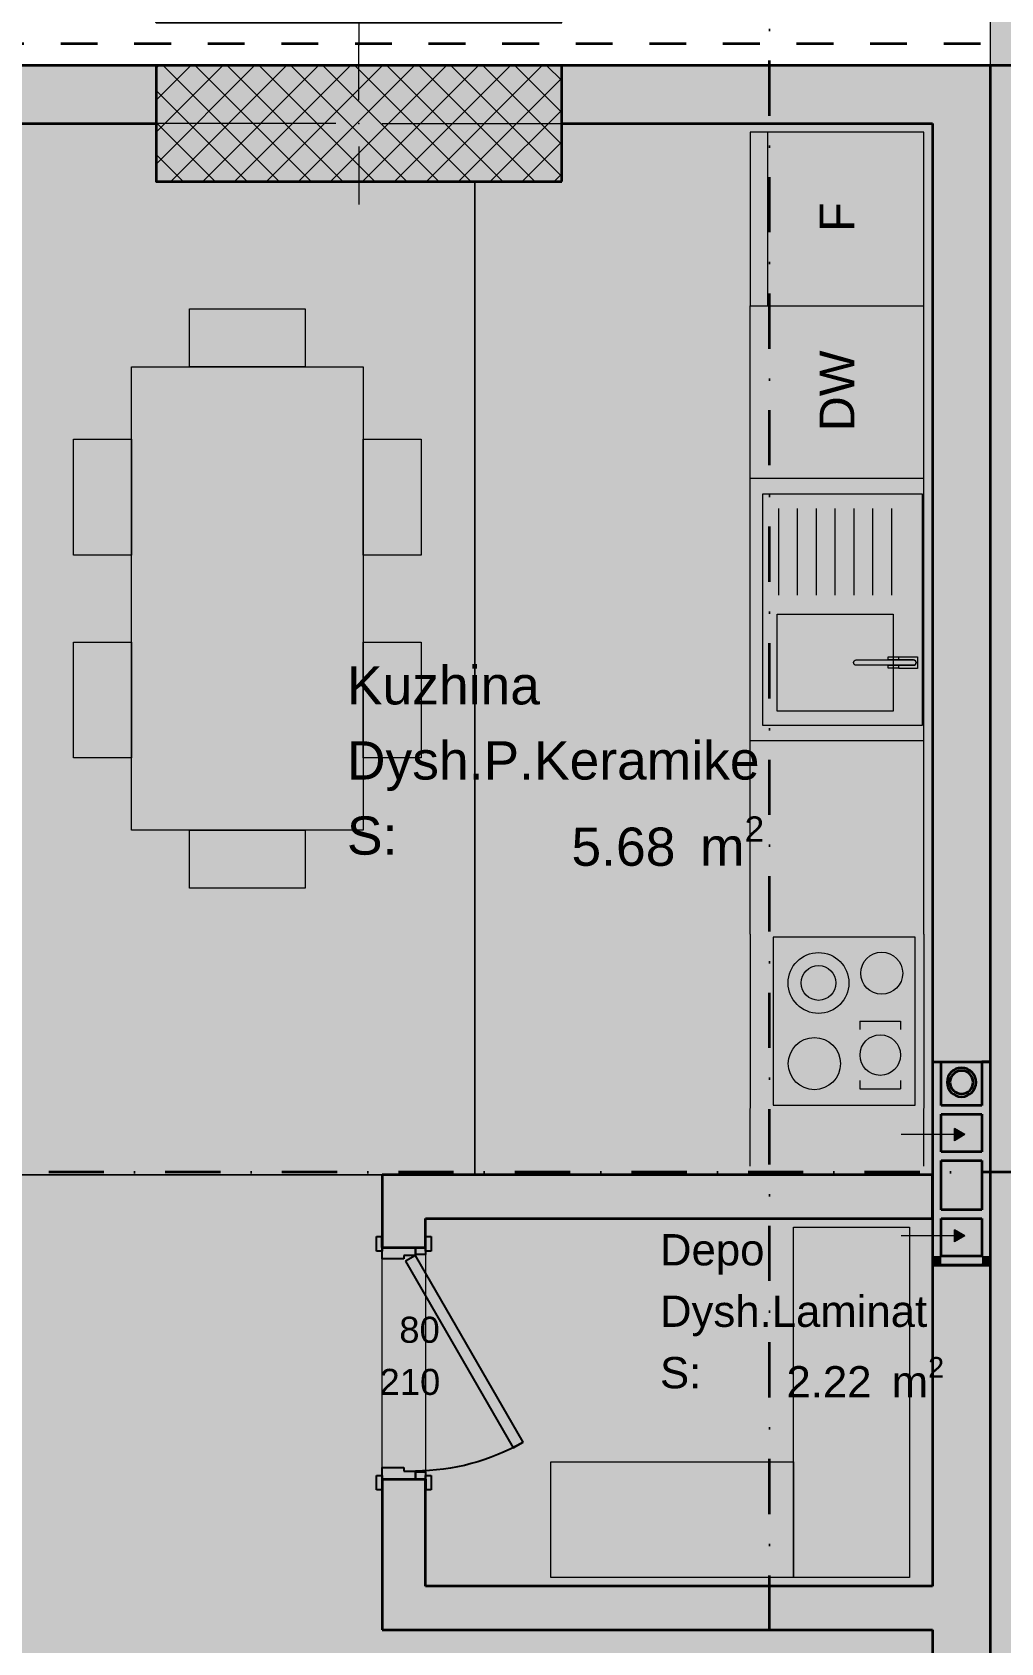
# Model space of a CAD drawing. Header units: millimetres. Extents: x 172821 to 253959, y -36092 to 17885.
# Drawn here: x 206053 to 209396, y -15711 to -10151 of the extents above; entities that cross this region are included whole.
import ezdxf
from ezdxf.enums import TextEntityAlignment as Align

# ---------------------------------------------------------------- set-up
doc = ezdxf.new("R2010")
doc.units = ezdxf.units.MM
doc.header["$MEASUREMENT"] = 0
for name, pattern in [('Dashed', [254, 127, -127]), ('Dot & Dashed', [402.166657, 190.5, -105.833333, 0, -105.833324]), ('Long Dashed', [2700, 1500, -1200])]:
    doc.linetypes.add(name, pattern=pattern)
for name, color, linetype, lineweight in [('2D Drafting - General_Pen_No__6', 5, 'Continuous', 35), ('A - Fill zone_Pen_No__19', 255, 'Continuous', 0), ('A - Fill zone_Pen_No__2', 8, 'Continuous', 15), ('A - Fill zone_Pen_No__22', 8, 'Continuous', 35), ('A - kanalet e ventilimit_Pen_No__22', 8, 'Continuous', 35), ('A - Mobilimi_Pen_No__121', 255, 'Continuous', 0), ('A - Mobilimi_Pen_No__18', 9, 'Continuous', 15), ('A - Muret_Pen_No__22', 8, 'Continuous', 35), ('A - Pllaka meskatit_Pen_No__121', 255, 'Continuous', 0), ('A - Pllaka meskatit_Pen_No__22', 8, 'Continuous', 35), ('A - Sanitaria_Pen_No__18', 9, 'Continuous', 15), ('A - Shtyllat_Pen_No__101', 252, 'Continuous', 13), ('A - Shtyllat_Pen_No__22', 8, 'Continuous', 35), ('ARCHICAD Doors_Pen_No__42', 8, 'Continuous', 25), ('ARCHICAD Zone Stamps_Pen_No__101', 252, 'Continuous', 13)]:
    doc.layers.add(name, color=color, linetype=linetype, lineweight=lineweight)
for name, color, linetype, lineweight, true_color in [('2D Drafting - General_Pen_No__61', 7, 'Continuous', 20, 0x6a6a6a), ('A - Fill zone_Pen_No__255', 7, 'Continuous', 13, 0xe8e8e8), ('A - kanalet e ventilimit_Pen_No__176', 7, 'Continuous', 15, 0x93a0c6), ('A - kanalet e ventilimit_Pen_No__82', 7, 'Continuous', 20, 0xaaaaaa), ('A - Mobilimi_Pen_No__102', 7, 'Continuous', 13, 0xcccccc), ('A - Muret_Pen_No__82', 7, 'Continuous', 20, 0xaaaaaa), ('ARCHICAD Door Markers_Pen_No__112', 7, 'Continuous', 13, 0xd5aaaa), ('Marker - Section_Pen_No__8', 7, 'Continuous', 35, 0xa80f02), ('Model Unit - Zone_Pen_No__102', 7, 'Continuous', 13, 0xcccccc)]:
    doc.layers.add(name, color=color, linetype=linetype, lineweight=lineweight, true_color=true_color)
for name, color, linetype in [('A - kanalet e ventilimit', 7, 'Continuous'), ('A - Muret', 7, 'Continuous'), ('A - Pllaka meskatit', 7, 'Continuous'), ('A - Shtyllat', 7, 'Continuous'), ('Marker - Section', 7, 'Continuous'), ('Model Unit - Zone', 7, 'Continuous')]:
    doc.layers.add(name, color=color, linetype=linetype)
doc.styles.add('GENERATED_STYLE_2', font='arial.ttf')
pattern_1 = [(45, (0, 0), (-55.154327, 55.154327), []), (135, (0, 0), (55.154327, 55.154327), [])]

# ---------------------------------------------------------------- blocks, each defined once
blk = doc.blocks.new('Slab_2', base_point=(200111.1, -17336.2))
at = {"layer": 'A - Pllaka meskatit_Pen_No__121', "color": 255, "linetype": 'Continuous', "lineweight": 0, "flags": 128}
blk.add_lwpolyline([(200111.1, -17336.2), (201811.1, -17336.2), (201811.1, -27491.2), (208931.1, -27491.2), (208931.1, -25184.9), (213281.1, -25184.9), (213281.1, -24347.5), (216161.1, -24347.5), (219611.1, -24347.5), (219611.1, -19536.2), (219611.1, -17236.2), (219611.1, -15266.2), (220011.1, -15266.2), (220011.1, -11608.9), (218411.1, -11608.9), (218411.1, -10266.2), (200461.1, -10266.2), (200461.1, -14466.2), (200111.1, -14466.2)], close=True, dxfattribs=at)
blk = doc.blocks.new('Kuzhina_Dysh.P.Keramike_15', base_point=(207836.6, -12672.7))
at = {"layer": 'ARCHICAD Zone Stamps_Pen_No__101', "color": 252, "lineweight": 13, "insert": (207914.7, -12858.4), "char_height": 132, "attachment_point": 1, "style": 'GENERATED_STYLE_2'}
blk.add_mtext('\\A1;{\\pql;\\pt0,6060;\\fArial|b0|i0|c0|p34;5.68\\fArial|b0|i0|c0|p34;\\A1{\\H.66x;\\S^  ;}\\fArial|b0|i0|c0|p34; m\\fArial|b0|i0|c0|p34;\\A1{\\H.66x;\\S2^  ;}}', dxfattribs=at)
at = {"layer": 'ARCHICAD Zone Stamps_Pen_No__101', "color": 252, "lineweight": 13, "style": 'GENERATED_STYLE_2'}
for tag, p in [('ROOM_NAME', (207139.7, -12339.8)), ('DUMMY_849', (208533.6, -12309.7)), ('ROOM_NUMBER', (207139.7, -12599.1)), ('DUMMY_850', (208533.6, -12569)), ('measuredAreaCode', (207139.7, -12858.4))]:
    blk.add_attdef(tag, text='', height=132, dxfattribs=at).set_placement(p, align=Align.TOP_LEFT)
blk = doc.blocks.new('Depo_Dysh.Laminat _16', base_point=(208164.3, -14572.7))
at = {"layer": 'ARCHICAD Zone Stamps_Pen_No__101', "color": 252, "lineweight": 13, "insert": (208656.8, -14724.7), "char_height": 108, "attachment_point": 1, "style": 'GENERATED_STYLE_2'}
blk.add_mtext('\\A1;{\\pql;\\pt0,6060;\\fArial|b0|i0|c0|p34;2.22\\fArial|b0|i0|c0|p34;\\A1{\\H.66x;\\S^  ;}\\fArial|b0|i0|c0|p34; m\\fArial|b0|i0|c0|p34;\\A1{\\H.66x;\\S2^  ;}}', dxfattribs=at)
at = {"layer": 'ARCHICAD Zone Stamps_Pen_No__101', "color": 252, "lineweight": 13, "style": 'GENERATED_STYLE_2'}
for tag, p in [('DUMMY_849', (209163.1, -14275.7)), ('ROOM_NAME', (208220.2, -14300.4)), ('ROOM_NUMBER', (208220.2, -14512.6)), ('DUMMY_850', (209163.1, -14487.9)), ('measuredAreaCode', (208220.2, -14724.7))]:
    blk.add_attdef(tag, text='', height=108, dxfattribs=at).set_placement(p, align=Align.TOP_LEFT)
blk = doc.blocks.new('Slab_6', base_point=(200111.1, -17336.2))
at = {"layer": 'A - Pllaka meskatit_Pen_No__22', "color": 8, "linetype": 'Continuous', "lineweight": 35, "flags": 128}
blk.add_lwpolyline([(200111.1, -17336.2), (201811.1, -17336.2), (201811.1, -27491.2), (208931.1, -27491.2), (208931.1, -25184.9), (213281.1, -25184.9), (213281.1, -24347.5), (216161.1, -24347.5), (219611.1, -24347.5), (219611.1, -19536.2), (219611.1, -17236.2), (219611.1, -15266.2), (220011.1, -15266.2), (220011.1, -11608.9), (218411.1, -11608.9), (218411.1, -10266.2), (200461.1, -10266.2), (200461.1, -14466.2), (200111.1, -14466.2)], close=True, dxfattribs=at)
blk = doc.blocks.new('Wall_116', base_point=(209361.1, -10266.2))
at = {"layer": 'A - Muret_Pen_No__82', "linetype": 'Continuous', "lineweight": 0, "true_color": 0xd4d4d4}
for points in [[(209161.1, -10266.2), (209161.1, -10466.2), (209361.1, -10266.2)], [(209161.1, -10466.2), (209361.1, -10466.2), (209361.1, -10266.2)], [(209161.1, -10466.2), (209161.1, -13705.2), (209361.1, -13705.2), (209361.1, -10466.2)]]:
    blk.add_hatch(color=254, dxfattribs=at).paths.add_polyline_path(points)
at = {"layer": 'A - Muret_Pen_No__22', "color": 8, "linetype": 'Continuous', "lineweight": 35, "flags": 128}
for points in [[(209361.1, -10266.2), (209161.1, -10266.2)], [(209361.1, -13705.2), (209361.1, -10266.2)], [(209161.1, -10466.2), (209161.1, -13705.2)], [(209161.1, -13705.2), (209361.1, -13705.2)]]:
    blk.add_lwpolyline(points, dxfattribs=at)
blk = doc.blocks.new('Wall_123', base_point=(200961.1, -10266.2))
at = {"layer": 'A - Muret_Pen_No__82', "linetype": 'Continuous', "lineweight": 0, "true_color": 0xd4d4d4}
for points in [[(206481.1, -10266.2), (203461.1, -10266.2), (203461.1, -10466.2), (206481.1, -10466.2)], [(207881.1, -10266.2), (207881.1, -10466.2), (209161.1, -10466.2), (209161.1, -10266.2)]]:
    blk.add_hatch(color=254, dxfattribs=at).paths.add_polyline_path(points)
at = {"layer": 'A - Muret_Pen_No__22', "color": 8, "linetype": 'Continuous', "lineweight": 35, "flags": 128}
for points in [[(206481.1, -10266.2), (203461.1, -10266.2)], [(209161.1, -10266.2), (207881.1, -10266.2)], [(203461.1, -10466.2), (206481.1, -10466.2)], [(207881.1, -10466.2), (209161.1, -10466.2)]]:
    blk.add_lwpolyline(points, dxfattribs=at)
blk = doc.blocks.new('Wall_139', base_point=(209160.1, -14096.2))
at = {"layer": 'A - Muret_Pen_No__82', "linetype": 'Continuous', "lineweight": 0, "true_color": 0xd4d4d4}
for points in [[(207261.1, -14246.2), (207411.1, -14246.2), (207261.1, -14096.2)], [(207411.1, -14096.2), (207261.1, -14096.2), (207411.1, -14246.2)], [(207411.1, -14246.2), (209160.1, -14246.2), (209160.1, -14096.2), (207411.1, -14096.2)]]:
    blk.add_hatch(color=254, dxfattribs=at).paths.add_polyline_path(points)
at = {"layer": 'A - Muret_Pen_No__22', "color": 8, "linetype": 'Continuous', "lineweight": 35, "flags": 128}
for points in [[(207261.1, -14096.2), (207261.1, -14246.2)], [(209160.1, -14096.2), (207261.1, -14096.2)], [(209160.1, -14096.2), (209160.1, -14246.2)], [(207411.1, -14246.2), (209160.1, -14246.2)]]:
    blk.add_lwpolyline(points, dxfattribs=at)
blk = doc.blocks.new('Door 25_2')
at = {"layer": 'ARCHICAD Doors_Pen_No__42', "color": 8, "linetype": 'Continuous', "lineweight": 25}
for p, q in [((-292.3, 337.4), (-272.3, 372)), ((352, -34.6), (-292.3, 337.4)), ((-272.3, 372), (372, 0)), ((-387, 54), (-437, 54)), ((-437, 54), (-437, 35)), ((-437, 35), (-387, 35)), ((-400, 35), (-437, 35)), ((-400, 35), (-437, 35)), ((-375, 35), (-400, 35)), ((-400, 35), (-400, 0)), ((-400, 0), (-400, 35)), ((-400, 0), (-400, 35)), ((-400, 0), (-375, 0)), ((-372, 0), (-400, 0)), ((-400, 0), (-400, -115)), ((-400, -115), (-400, 0)), ((-400, -115), (-400, 0)), ((-387, 35), (-387, 54)), ((-375, 0), (-375, 35)), ((-372, -40), (-372, 0)), ((372, 0), (352, -34.6)), ((400, 0), (372, 0)), ((372, 0), (372, -40)), ((400, 35), (375, 35)), ((375, 35), (375, 0)), ((375, 0), (400, 0)), ((437, 54), (387, 54)), ((387, 54), (387, 35)), ((387, 35), (437, 35)), ((400, 0), (400, 35)), ((400, 0), (400, 35)), ((400, 0), (400, 35)), ((400, 35), (437, 35)), ((400, 35), (437, 35)), ((400, -115), (400, 0)), ((400, -115), (400, 0)), ((400, -115), (400, 0)), ((437, 35), (437, 54)), ((-360, -40), (-372, -40)), ((-360, -115), (-360, -40)), ((372, -40), (360, -40)), ((360, -40), (360, -115)), ((-387, -115), (-437, -115)), ((-437, -115), (-437, -134)), ((-400, -115), (-437, -115)), ((-400, -115), (-437, -115)), ((-437, -134), (-387, -134)), ((-400, -115), (-360, -115)), ((-387, -134), (-387, -115)), ((360, -115), (400, -115)), ((437, -115), (387, -115)), ((387, -115), (387, -134)), ((387, -134), (437, -134)), ((400, -115), (437, -115)), ((400, -115), (437, -115)), ((437, -134), (437, -115))]:
    blk.add_line(p, q, dxfattribs=at)
blk.add_arc((372, 0), 744, 150, 180, dxfattribs=at)
blk = doc.blocks.new('D Marker 22')
at = {"layer": 'ARCHICAD Door Markers_Pen_No__112', "color": 9, "lineweight": 13, "true_color": 0xd5aaaa, "style": 'GENERATED_STYLE_2'}
for tag, p in [('AC_MarkerText_3', (-165.9, -155.7)), ('AC_MarkerText_2', (14.1, -224))]:
    blk.add_attdef(tag, text='', height=90, rotation=270, dxfattribs=at).set_placement(p, align=Align.BOTTOM_LEFT)
blk = doc.blocks.new('Wall_140', base_point=(207261.1, -15516.2))
at = {"layer": 'A - Muret_Pen_No__82', "linetype": 'Continuous', "lineweight": 0, "true_color": 0xd4d4d4}
for points in [[(207261.1, -14246.2), (207261.1, -14346.2), (207411.1, -14346.2), (207411.1, -14246.2)], [(207261.1, -15516.2), (207411.1, -15516.2), (207411.1, -15146.2), (207261.1, -15146.2)], [(207411.1, -15516.2), (207261.1, -15666.2), (207411.1, -15666.2)], [(207411.1, -15516.2), (207261.1, -15516.2), (207261.1, -15666.2)]]:
    blk.add_hatch(color=254, dxfattribs=at).paths.add_polyline_path(points)
at = {"layer": 'A - Muret_Pen_No__22', "color": 8, "linetype": 'Continuous', "lineweight": 35}
for p, q in [((207261.1, -14346.2), (207261.1, -14309.2)), ((207411.1, -14346.2), (207411.1, -14309.2)), ((207261.1, -14346.2), (207376.1, -14346.2)), ((207376.1, -14346.2), (207411.1, -14346.2)), ((207261.1, -15146.2), (207261.1, -15183.2)), ((207261.1, -15146.2), (207376.1, -15146.2)), ((207376.1, -15146.2), (207411.1, -15146.2)), ((207411.1, -15146.2), (207411.1, -15183.2))]:
    blk.add_line(p, q, dxfattribs=at)
at = {"layer": 'A - Muret_Pen_No__22', "color": 8, "linetype": 'Continuous', "lineweight": 35, "flags": 128}
for points in [[(207261.1, -14246.2), (207261.1, -14346.2)], [(207411.1, -14346.2), (207411.1, -14246.2)], [(207261.1, -15146.2), (207261.1, -15666.2)], [(207411.1, -15516.2), (207411.1, -15146.2)], [(207261.1, -15666.2), (207411.1, -15666.2)]]:
    blk.add_lwpolyline(points, dxfattribs=at)
at = {"layer": 'ARCHICAD Door Markers_Pen_No__112', "color": 9, "lineweight": 13, "true_color": 0xd5aaaa}
ref = blk.add_blockref('D Marker 22', (207261.1, -14746.2), dxfattribs=dict(at, rotation=90))
ref.add_attrib('AC_MarkerText_2', '80', dxfattribs={"color": 9, "lineweight": 13, "true_color": 0xd5aaaa, "height": 90, "rotation": 360, "style": 'GENERATED_STYLE_2'}).set_placement((207320.4, -14702.6), align=Align.BOTTOM_LEFT)
ref.add_attrib('AC_MarkerText_3', '210', dxfattribs={"color": 9, "lineweight": 13, "true_color": 0xd5aaaa, "height": 90, "rotation": 360, "style": 'GENERATED_STYLE_2'}).set_placement((207252.1, -14882.6), align=Align.BOTTOM_LEFT)
at = {"layer": 'ARCHICAD Doors_Pen_No__42', "color": 8, "linetype": 'Continuous', "lineweight": 25, "xscale": -1, "zscale": 1000, "rotation": 270}
blk.add_blockref('Door 25_2', (207376.1, -14746.2), dxfattribs=at)
blk = doc.blocks.new('Wall_141', base_point=(209361.1, -15516.2))
at = {"layer": 'A - Muret_Pen_No__82', "linetype": 'Continuous', "lineweight": 0, "true_color": 0xd4d4d4}
blk.add_hatch(color=254, dxfattribs=at).paths.add_polyline_path([(207411.1, -15666.2), (209161.1, -15666.2), (209161.1, -15516.2), (207411.1, -15516.2)])
at = {"layer": 'A - Muret_Pen_No__22', "color": 8, "linetype": 'Continuous', "lineweight": 35, "flags": 128}
for points in [[(209161.1, -15516.2), (207411.1, -15516.2)], [(207411.1, -15666.2), (209161.1, -15666.2)]]:
    blk.add_lwpolyline(points, dxfattribs=at)
blk = doc.blocks.new('Wall_315', base_point=(209361.1, -14406.2))
at = {"layer": 'A - kanalet e ventilimit_Pen_No__82', "linetype": 'Continuous', "lineweight": 0, "true_color": 0xd4d4d4}
for points in [[(209361.1, -14376.2), (209361.1, -13706.2), (209331.1, -13706.2), (209331.1, -14376.2)], [(209331.1, -14376.2), (209331.1, -14406.2), (209361.1, -14406.2)], [(209331.1, -14376.2), (209361.1, -14406.2), (209361.1, -14376.2)]]:
    blk.add_hatch(color=254, dxfattribs=at).paths.add_polyline_path(points)
at = {"layer": 'A - kanalet e ventilimit_Pen_No__22', "color": 8, "linetype": 'Continuous', "lineweight": 35, "flags": 128}
for points in [[(209361.1, -13706.2), (209331.1, -13706.2)], [(209331.1, -13706.2), (209331.1, -13856.2)], [(209361.1, -14406.2), (209361.1, -13706.2)], [(209331.1, -13886.2), (209331.1, -14016.2)], [(209331.1, -14046.2), (209331.1, -14216.2)], [(209331.1, -14246.2), (209331.1, -14376.2)], [(209361.1, -14406.2), (209331.1, -14406.2)]]:
    blk.add_lwpolyline(points, dxfattribs=at)
blk = doc.blocks.new('Wall_316', base_point=(209361.1, -13856.2))
at = {"layer": 'A - kanalet e ventilimit_Pen_No__82', "linetype": 'Continuous', "lineweight": 0, "true_color": 0xd4d4d4}
blk.add_hatch(color=254, dxfattribs=at).paths.add_polyline_path([(209331.1, -13856.2), (209191.1, -13856.2), (209191.1, -13886.2), (209331.1, -13886.2)])
at = {"layer": 'A - kanalet e ventilimit_Pen_No__22', "color": 8, "linetype": 'Continuous', "lineweight": 35, "flags": 128}
for points in [[(209331.1, -13856.2), (209191.1, -13856.2)], [(209191.1, -13886.2), (209331.1, -13886.2)]]:
    blk.add_lwpolyline(points, dxfattribs=at)
blk = doc.blocks.new('Wall_317', base_point=(209161.1, -13706.2))
at = {"layer": 'A - kanalet e ventilimit_Pen_No__82', "linetype": 'Continuous', "lineweight": 0, "true_color": 0xd4d4d4}
for points in [[(209191.1, -14376.2), (209191.1, -13706.2), (209161.1, -13706.2), (209161.1, -14376.2)], [(209191.1, -14376.2), (209161.1, -14406.2), (209191.1, -14406.2)], [(209161.1, -14376.2), (209161.1, -14406.2), (209191.1, -14376.2)]]:
    blk.add_hatch(color=254, dxfattribs=at).paths.add_polyline_path(points)
at = {"layer": 'A - kanalet e ventilimit_Pen_No__22', "color": 8, "linetype": 'Continuous', "lineweight": 35, "flags": 128}
for points in [[(209161.1, -13706.2), (209161.1, -14406.2)], [(209161.1, -13706.2), (209191.1, -13706.2)], [(209191.1, -13856.2), (209191.1, -13706.2)], [(209191.1, -14016.2), (209191.1, -13886.2)], [(209191.1, -14216.2), (209191.1, -14046.2)], [(209191.1, -14376.2), (209191.1, -14246.2)], [(209161.1, -14406.2), (209191.1, -14406.2)]]:
    blk.add_lwpolyline(points, dxfattribs=at)
blk = doc.blocks.new('Wall_318', base_point=(209161.1, -14246.2))
at = {"layer": 'A - kanalet e ventilimit_Pen_No__82', "linetype": 'Continuous', "lineweight": 0, "true_color": 0xd4d4d4}
blk.add_hatch(color=254, dxfattribs=at).paths.add_polyline_path([(209191.1, -14246.2), (209331.1, -14246.2), (209331.1, -14216.2), (209191.1, -14216.2)])
at = {"layer": 'A - kanalet e ventilimit_Pen_No__22', "color": 8, "linetype": 'Continuous', "lineweight": 35, "flags": 128}
for points in [[(209331.1, -14216.2), (209191.1, -14216.2)], [(209191.1, -14246.2), (209331.1, -14246.2)]]:
    blk.add_lwpolyline(points, dxfattribs=at)
blk = doc.blocks.new('Wall_319', base_point=(209361.1, -14046.2))
at = {"layer": 'A - kanalet e ventilimit_Pen_No__82', "linetype": 'Continuous', "lineweight": 0, "true_color": 0xd4d4d4}
blk.add_hatch(color=254, dxfattribs=at).paths.add_polyline_path([(209331.1, -14016.2), (209191.1, -14016.2), (209191.1, -14046.2), (209331.1, -14046.2)])
at = {"layer": 'A - kanalet e ventilimit_Pen_No__22', "color": 8, "linetype": 'Continuous', "lineweight": 35, "flags": 128}
for points in [[(209331.1, -14016.2), (209191.1, -14016.2)], [(209191.1, -14046.2), (209331.1, -14046.2)]]:
    blk.add_lwpolyline(points, dxfattribs=at)
blk = doc.blocks.new('Wall_320', base_point=(209261.1, -13826.2))
at = {"layer": 'A - kanalet e ventilimit_Pen_No__82', "linetype": 'Continuous', "lineweight": 0, "true_color": 0xd4d4d4}
blk.add_hatch(color=254, dxfattribs=at).paths.add_polyline_path([(209261.1, -13826.2, 1), (209261.1, -13726.2), (209261.1, -13736.2, -1), (209261.1, -13816.2)])
at = {"layer": 'A - kanalet e ventilimit_Pen_No__22', "color": 8, "linetype": 'Continuous', "lineweight": 35}
for radius in [50, 40]:
    blk.add_arc((209261.1, -13776.2), radius, 270, 90, dxfattribs=at)
blk = doc.blocks.new('Wall_321', base_point=(209261.1, -13726.2))
at = {"layer": 'A - kanalet e ventilimit_Pen_No__82', "linetype": 'Continuous', "lineweight": 0, "true_color": 0xd4d4d4}
blk.add_hatch(color=254, dxfattribs=at).paths.add_polyline_path([(209261.1, -13726.2, 1), (209261.1, -13826.2), (209261.1, -13816.2, -1), (209261.1, -13736.2)])
at = {"layer": 'A - kanalet e ventilimit_Pen_No__22', "color": 8, "linetype": 'Continuous', "lineweight": 35}
for radius in [50, 40]:
    blk.add_arc((209261.1, -13776.2), radius, 90, 270, dxfattribs=at)
blk = doc.blocks.new('Wall_322', base_point=(209361.1, -14406.2))
at = {"layer": 'A - kanalet e ventilimit_Pen_No__82', "linetype": 'Continuous', "lineweight": 0, "true_color": 0xd4d4d4}
blk.add_hatch(color=254, dxfattribs=at).paths.add_polyline_path([(209191.1, -14406.2), (209331.1, -14406.2), (209331.1, -14376.2), (209191.1, -14376.2)])
at = {"layer": 'A - kanalet e ventilimit_Pen_No__22', "color": 8, "linetype": 'Continuous', "lineweight": 35, "flags": 128}
for points in [[(209331.1, -14376.2), (209191.1, -14376.2)], [(209191.1, -14406.2), (209331.1, -14406.2)]]:
    blk.add_lwpolyline(points, dxfattribs=at)
blk = doc.blocks.new('Door 25_3')
at = {"layer": 'ARCHICAD Doors_Pen_No__42', "color": 8, "linetype": 'Continuous', "lineweight": 25}
for p, q in [((432, 0), (432, 944)), ((432, 944), (472, 944)), ((472, 944), (472, 0)), ((-487, 104), (-537, 104)), ((-537, 104), (-537, 85)), ((-537, 85), (-487, 85)), ((-500, 85), (-537, 85)), ((-500, 85), (-537, 85)), ((-475, 85), (-500, 85)), ((-500, 85), (-500, 0)), ((-500, 0), (-500, 85)), ((-500, 0), (-500, 85)), ((-487, 85), (-487, 104)), ((-475, 0), (-475, 85)), ((500, 85), (475, 85)), ((475, 85), (475, 0)), ((537, 104), (487, 104)), ((487, 104), (487, 85)), ((487, 85), (537, 85)), ((500, 0), (500, 85)), ((500, 0), (500, 85)), ((500, 0), (500, 85)), ((500, 85), (537, 85)), ((500, 85), (537, 85)), ((537, 85), (537, 104)), ((-500, 0), (-475, 0)), ((-472, 0), (-500, 0)), ((-500, 0), (-500, -115)), ((-500, -115), (-500, 0)), ((-500, -115), (-500, 0)), ((-472, -40), (-472, 0)), ((472, 0), (432, 0)), ((500, 0), (472, 0)), ((472, 0), (472, -40)), ((475, 0), (500, 0)), ((500, -115), (500, 0)), ((500, -115), (500, 0)), ((500, -115), (500, 0)), ((-460, -40), (-472, -40)), ((-460, -115), (-460, -40)), ((472, -40), (460, -40)), ((460, -40), (460, -115)), ((-487, -115), (-537, -115)), ((-537, -115), (-537, -134)), ((-500, -115), (-537, -115)), ((-500, -115), (-537, -115)), ((-537, -134), (-487, -134)), ((-500, -115), (-460, -115)), ((-487, -134), (-487, -115)), ((460, -115), (500, -115)), ((537, -115), (487, -115)), ((487, -115), (487, -134)), ((487, -134), (537, -134)), ((500, -115), (537, -115)), ((500, -115), (537, -115)), ((537, -134), (537, -115))]:
    blk.add_line(p, q, dxfattribs=at)
blk.add_arc((472, 0), 944, 90, 180, dxfattribs=at)
blk = doc.blocks.new('Wall_323', base_point=(209361.1, -14407.2))
at = {"layer": 'A - Muret_Pen_No__82', "linetype": 'Continuous', "lineweight": 0, "true_color": 0xd4d4d4}
for points in [[(209361.1, -14407.2), (209161.1, -14407.2), (209161.1, -16186.2), (209361.1, -16186.2)], [(209161.1, -17436.2), (209361.1, -17436.2), (209361.1, -17186.2), (209161.1, -17186.2)]]:
    blk.add_hatch(color=254, dxfattribs=at).paths.add_polyline_path(points)
at = {"layer": 'A - Muret_Pen_No__22', "color": 8, "linetype": 'Continuous', "lineweight": 35}
for p, q in [((209161.1, -16186.2), (209161.1, -16149.2)), ((209361.1, -16186.2), (209361.1, -16149.2)), ((209246.1, -16186.2), (209161.1, -16186.2)), ((209361.1, -16186.2), (209246.1, -16186.2)), ((209161.1, -17186.2), (209161.1, -17223.2)), ((209246.1, -17186.2), (209161.1, -17186.2)), ((209361.1, -17186.2), (209246.1, -17186.2)), ((209361.1, -17186.2), (209361.1, -17223.2))]:
    blk.add_line(p, q, dxfattribs=at)
at = {"layer": 'A - Muret_Pen_No__22', "color": 8, "linetype": 'Continuous', "lineweight": 35, "flags": 128}
for points in [[(209161.1, -14407.2), (209161.1, -15516.2)], [(209161.1, -14407.2), (209361.1, -14407.2)], [(209361.1, -16186.2), (209361.1, -14407.2)], [(209161.1, -15666.2), (209161.1, -16186.2)], [(209161.1, -17186.2), (209161.1, -17336.2)], [(209361.1, -17436.2), (209361.1, -17186.2)], [(209161.1, -17456.2), (209161.1, -17516.2)]]:
    blk.add_lwpolyline(points, dxfattribs=at)
at = {"layer": 'ARCHICAD Door Markers_Pen_No__112', "color": 9, "lineweight": 13, "true_color": 0xd5aaaa}
ref = blk.add_blockref('D Marker 22', (209361.1, -16686.2), dxfattribs=dict(at, rotation=270))
ref.add_attrib('AC_MarkerText_2', '100', dxfattribs={"color": 9, "lineweight": 13, "true_color": 0xd5aaaa, "height": 90, "rotation": 360, "style": 'GENERATED_STYLE_2'}).set_placement((208921.1, -16642.6), align=Align.BOTTOM_LEFT)
ref.add_attrib('AC_MarkerText_3', '210', dxfattribs={"color": 9, "lineweight": 13, "true_color": 0xd5aaaa, "height": 90, "rotation": 360, "style": 'GENERATED_STYLE_2'}).set_placement((208921.1, -16822.6), align=Align.BOTTOM_LEFT)
at = {"layer": 'ARCHICAD Doors_Pen_No__42', "color": 8, "linetype": 'Continuous', "lineweight": 25, "xscale": -1, "zscale": 1000, "rotation": 90}
blk.add_blockref('Door 25_3', (209246.1, -16686.2), dxfattribs=at)
blk = doc.blocks.new('Column_43', base_point=(207181.1, -10466.2))
at = {"layer": 'A - Shtyllat_Pen_No__101', "linetype": 'Continuous', "lineweight": 13}
h = blk.add_hatch(dxfattribs=at)
h.set_pattern_fill('Concrete_Block', color=252, style=0, pattern_type=2)
h.set_pattern_definition(pattern_1)
h.paths.add_polyline_path([(207881.1, -10666.2), (207881.1, -10266.2), (206481.1, -10266.2), (206481.1, -10666.2)])
at = {"layer": 'A - Shtyllat_Pen_No__101', "color": 252, "linetype": 'Continuous', "lineweight": 13}
for p, q in [((207181.1, -10386.2), (207181.1, -10186.2)), ((207101.1, -10466.2), (206401.1, -10466.2)), ((207261.1, -10466.2), (207961.1, -10466.2)), ((207181.1, -10546.2), (207181.1, -10746.2))]:
    blk.add_line(p, q, dxfattribs=at)
blk.add_point((207181.1, -10466.2), dxfattribs=at)
at = {"layer": 'A - Shtyllat_Pen_No__22', "color": 8, "linetype": 'Continuous', "lineweight": 35, "flags": 128}
blk.add_lwpolyline([(207881.1, -10666.2), (207881.1, -10266.2), (206481.1, -10266.2), (206481.1, -10666.2)], close=True, dxfattribs=at)
blk = doc.blocks.new('Column_45', base_point=(207181.1, -9916.2))
at = {"layer": 'A - Shtyllat_Pen_No__101', "linetype": 'Continuous', "lineweight": 13}
h = blk.add_hatch(dxfattribs=at)
h.set_pattern_fill('Concrete_Block', color=252, style=0, pattern_type=2)
h.set_pattern_definition(pattern_1)
h.paths.add_polyline_path([(207881.1, -10116.2), (207881.1, -9716.2), (206481.1, -9716.2), (206481.1, -10116.2)])
at = {"layer": 'A - Shtyllat_Pen_No__101', "color": 252, "linetype": 'Continuous', "lineweight": 13}
for p, q in [((207181.1, -9836.2), (207181.1, -9636.2)), ((207101.1, -9916.2), (206401.1, -9916.2)), ((207261.1, -9916.2), (207961.1, -9916.2)), ((207181.1, -9996.2), (207181.1, -10196.2))]:
    blk.add_line(p, q, dxfattribs=at)
blk.add_point((207181.1, -9916.2), dxfattribs=at)
at = {"layer": 'A - Shtyllat_Pen_No__22', "color": 8, "linetype": 'Continuous', "lineweight": 35, "flags": 128}
blk.add_lwpolyline([(207881.1, -10116.2), (207881.1, -9716.2), (206481.1, -9716.2), (206481.1, -10116.2)], close=True, dxfattribs=at)
blk = doc.blocks.new('Cooktop + Oven Built-in 25')
at = {"layer": 'A - Sanitaria_Pen_No__18', "color": 9, "linetype": 'Continuous', "lineweight": 15}
for p, q in [((0, 600), (600, 600)), ((300, 378.5), (300, 518.8)), ((300, 518.8), (329, 518.8)), ((505.3, 518.8), (534.3, 518.8)), ((534.3, 378.5), (534.3, 518.8)), ((300, 378.5), (329, 378.5)), ((505.3, 378.5), (534.3, 378.5)), ((0, 0), (600, 0))]:
    blk.add_line(p, q, dxfattribs=at)
at = {"layer": 'A - Sanitaria_Pen_No__18', "color": 9, "linetype": 'Continuous', "lineweight": 15, "flags": 128}
blk.add_lwpolyline([(10, 80), (590, 80), (590, 570), (10, 570)], close=True, dxfattribs=at)
at = {"layer": 'A - Sanitaria_Pen_No__18', "color": 9, "linetype": 'Continuous', "lineweight": 15}
for centre, radius in [((134.7, 454.4), 72.5), ((417.2, 449.5), 70), ((168.3, 236.3), 105), ((168.3, 236.3), 60), ((446.7, 222.1), 90)]:
    blk.add_circle(centre, radius, dxfattribs=at)
blk = doc.blocks.new('Dishwasher Built-in 25')
at = {"layer": 'A - Sanitaria_Pen_No__18', "color": 9, "linetype": 'Continuous', "lineweight": 15}
for p, q in [((0, 600), (600, 600)), ((0, 0), (600, 0))]:
    blk.add_line(p, q, dxfattribs=at)
at = {"layer": 'A - Sanitaria_Pen_No__18', "color": 9, "linetype": 'Continuous', "lineweight": 15, "style": 'GENERATED_STYLE_2'}
blk.add_attdef('txt', text='', height=120, rotation=180, dxfattribs=at).set_placement((300, 306.9), align=Align.MIDDLE_CENTER)
blk = doc.blocks.new('Countertop 25')
at = {"layer": 'A - Sanitaria_Pen_No__18', "color": 9, "linetype": 'Continuous', "lineweight": 15}
for p, q in [((0, 0), (905.2, 0)), ((0, 0), (0, -600)), ((905.2, 0), (905.2, -600)), ((852.6, -5.9), (52.6, -5.9)), ((52.6, -5.9), (52.6, -555.9)), ((852.6, -555.9), (852.6, -5.9)), ((437.6, -105.9), (102.6, -105.9)), ((102.6, -105.9), (102.6, -505.9)), ((437.6, -505.9), (437.6, -105.9)), ((502.6, -110.9), (802.6, -110.9)), ((502.6, -175.9), (802.6, -175.9)), ((502.6, -240.9), (802.6, -240.9)), ((502.6, -305.9), (802.6, -305.9)), ((502.6, -370.9), (802.6, -370.9)), ((502.6, -435.9), (802.6, -435.9)), ((52.6, -555.9), (852.6, -555.9)), ((102.6, -505.9), (437.6, -505.9)), ((502.6, -500.9), (802.6, -500.9)), ((0, -600), (905.2, -600))]:
    blk.add_line(p, q, dxfattribs=at)
at = {"layer": 'A - Sanitaria_Pen_No__18', "color": 9, "linetype": 'Continuous', "lineweight": 15, "flags": 128}
for points in [[(250.1, -86.9), (261.1, -86.9), (261.1, -35.9, -1), (279.1, -35.9), (279.1, -86.9), (290.1, -86.9), (290.1, -21.9), (250.1, -21.9)], [(261.1, -233.8, 1), (279.1, -233.8), (279.1, -35.9, 1), (261.1, -35.9)]]:
    blk.add_lwpolyline(points, format="xyb", close=True, dxfattribs=at)
for points in [[(250.4, -122.9), (261.1, -122.9), (261.1, -87.9), (250.4, -87.9)], [(289.8, -122.9), (289.8, -87.9), (279.1, -87.9), (279.1, -122.9)]]:
    blk.add_lwpolyline(points, close=True, dxfattribs=at)
blk = doc.blocks.new('Refrigerator 25')
at = {"layer": 'A - Sanitaria_Pen_No__18', "color": 9, "linetype": 'Continuous', "lineweight": 15}
blk.add_line((0, 60), (600, 60), dxfattribs=at)
at = {"layer": 'A - Sanitaria_Pen_No__18', "color": 9, "linetype": 'Continuous', "lineweight": 15, "flags": 128}
blk.add_lwpolyline([(0, 0), (600, 0), (600, 600), (0, 600)], close=True, dxfattribs=at)
at = {"layer": 'A - Sanitaria_Pen_No__18', "color": 9, "linetype": 'Continuous', "lineweight": 15, "style": 'GENERATED_STYLE_2'}
blk.add_attdef('txt', text='', height=120, rotation=180, dxfattribs=at).set_placement((300, 306.9), align=Align.MIDDLE_CENTER)
blk = doc.blocks.new('Cabinet Base MultiDrawer 24_9')
at = {"layer": 'A - Sanitaria_Pen_No__18', "color": 9, "linetype": 'Continuous', "lineweight": 15}
for p, q in [((0, 600), (667.6, 600)), ((0, 0), (667.6, 0))]:
    blk.add_line(p, q, dxfattribs=at)
blk = doc.blocks.new('Cabinet Base MultiDrawer 24_7')
at = {"layer": 'A - Sanitaria_Pen_No__18', "color": 9, "linetype": 'Continuous', "lineweight": 15}
for p, q in [((0, 600), (200, 600)), ((0, 0), (200, 0))]:
    blk.add_line(p, q, dxfattribs=at)
blk = doc.blocks.new('Dining Table 01 25_5')
at = {"layer": 'A - Mobilimi_Pen_No__18', "color": 9, "linetype": 'Continuous', "lineweight": 15}
for p, q in [((1600, 800), (0, 800)), ((0, 800), (0, 0)), ((1600, 0), (1600, 800)), ((0, 0), (1600, 0))]:
    blk.add_line(p, q, dxfattribs=at)
at = {"layer": 'A - Mobilimi_Pen_No__18', "color": 9, "linetype": 'Continuous', "lineweight": 15, "flags": 128}
blk.add_lwpolyline([(0, 0), (1600, 0), (1600, 800), (0, 800)], close=True, dxfattribs=at)
blk = doc.blocks.new('Cupboard 25_7')
at = {"layer": 'A - Mobilimi_Pen_No__18', "color": 9, "linetype": 'Continuous', "lineweight": 15, "flags": 128}
blk.add_lwpolyline([(0, 0), (1210, 0), (1210, 400), (0, 400)], close=True, dxfattribs=at)
blk = doc.blocks.new('Cupboard 25_8')
at = {"layer": 'A - Mobilimi_Pen_No__18', "color": 9, "linetype": 'Continuous', "lineweight": 15, "flags": 128}
blk.add_lwpolyline([(0, 0), (837, 0), (837, 400), (0, 400)], close=True, dxfattribs=at)
blk = doc.blocks.new('Polyline_18', base_point=(209272.9, -13956.9))
at = {"layer": 'A - kanalet e ventilimit_Pen_No__176', "linetype": 'Continuous', "lineweight": 15, "true_color": 0x93a0c6}
blk.add_hatch(color=253, dxfattribs=at).paths.add_polyline_path([(209272.9, -13956.9), (209236.5, -13935.9), (209236.5, -13977.9)])
at = {"layer": 'A - kanalet e ventilimit_Pen_No__176', "color": 253, "linetype": 'Continuous', "lineweight": 15, "true_color": 0x93a0c6}
for p, q in [((209236.5, -13977.9), (209236.5, -13935.9)), ((209272.9, -13956.9), (209236.5, -13935.9)), ((209272.9, -13956.9), (209236.5, -13977.9))]:
    blk.add_line(p, q, dxfattribs=at)
at = {"layer": 'A - kanalet e ventilimit_Pen_No__176', "color": 253, "linetype": 'Long Dashed', "lineweight": 15, "true_color": 0x93a0c6, "flags": 128}
blk.add_lwpolyline([(209236.5, -13956.9), (209052.7, -13956.9)], dxfattribs=at)
blk = doc.blocks.new('Polyline_19', base_point=(209272.9, -14306.1))
at = {"layer": 'A - kanalet e ventilimit_Pen_No__176', "linetype": 'Continuous', "lineweight": 15, "true_color": 0x93a0c6}
blk.add_hatch(color=253, dxfattribs=at).paths.add_polyline_path([(209272.9, -14306.1), (209236.5, -14285.1), (209236.5, -14327.1)])
at = {"layer": 'A - kanalet e ventilimit_Pen_No__176', "color": 253, "linetype": 'Continuous', "lineweight": 15, "true_color": 0x93a0c6}
for p, q in [((209236.5, -14327.1), (209236.5, -14285.1)), ((209272.9, -14306.1), (209236.5, -14285.1)), ((209272.9, -14306.1), (209236.5, -14327.1))]:
    blk.add_line(p, q, dxfattribs=at)
at = {"layer": 'A - kanalet e ventilimit_Pen_No__176', "color": 253, "linetype": 'Long Dashed', "lineweight": 15, "true_color": 0x93a0c6, "flags": 128}
blk.add_lwpolyline([(209236.5, -14306.1), (209052.7, -14306.1)], dxfattribs=at)
blk = doc.blocks.new('Cutting Plane_2', base_point=(208597.8, -31939.6))
at = {"layer": 'Marker - Section_Pen_No__8', "color": 14, "linetype": 'Dot & Dashed', "lineweight": 35, "true_color": 0xa80f02}
blk.add_line((208597.8, -31759.6), (208597.8, 10617.9), dxfattribs=at)
blk = doc.blocks.new('Cutting Plane_3', base_point=(234237.4, -14086.2))
at = {"layer": 'Marker - Section_Pen_No__8', "color": 14, "linetype": 'Dot & Dashed', "lineweight": 35, "true_color": 0xa80f02}
blk.add_line((234057.4, -14086.2), (185477.9, -14086.2), dxfattribs=at)

msp = doc.modelspace()

# ---------------------------------------------------------------- hatches: boundary and pattern name
at = {"layer": 'A - Fill zone_Pen_No__19', "linetype": 'Continuous', "lineweight": 0, "true_color": 0x3f3f3f}
msp.add_hatch(color=250, dxfattribs=at).paths.add_polyline_path([(202311.1, -2816.2), (202311.1, -1016.2), (223211.1, -1016.2), (223211.1, -2816.2), (216536.1, -2816.2), (216536.1, -6741.2), (218286.1, -6741.2), (218286.1, -8866.2), (218411.1, -8866.2), (218411.1, -10116.2), (213111.1, -10116.2), (211161.1, -10116.2), (211161.1, -17436.2), (209361.1, -17436.2), (209361.1, -2816.2)])
at = {"layer": 'A - Fill zone_Pen_No__255', "linetype": 'Continuous', "lineweight": 0, "true_color": 0xf9f9f9}
msp.add_hatch(color=7, dxfattribs=at).paths.add_polyline_path([(200111.1, -14466.2), (200111.1, -17336.2), (201811.1, -17336.2), (201811.1, -20536.2), (209261.1, -20536.2), (209261.1, -18736.2), (207231.1, -18736.2), (207231.1, -17486.2), (209361.1, -17486.2), (209361.1, -10266.2), (200461.1, -10266.2), (200461.1, -14466.2)])
at = {"layer": 'A - Mobilimi_Pen_No__121', "linetype": 'Continuous', "lineweight": 0, "true_color": 0xffffff}
for points in [[(206595.9, -11106.3), (206995.9, -11106.3), (206995.9, -11306.3), (206595.9, -11306.3)], [(206395.9, -11556.3), (206395.9, -11956.3), (206195.9, -11956.3), (206195.9, -11556.3)], [(207395.9, -11556.3), (207395.9, -11956.3), (207195.9, -11956.3), (207195.9, -11556.3)], [(206395.9, -12256.3), (206395.9, -12656.3), (206195.9, -12656.3), (206195.9, -12256.3)], [(207395.9, -12256.3), (207395.9, -12656.3), (207195.9, -12656.3), (207195.9, -12256.3)], [(206595.9, -12906.3), (206995.9, -12906.3), (206995.9, -13106.3), (206595.9, -13106.3)]]:
    msp.add_hatch(color=7, dxfattribs=at).paths.add_polyline_path(points)

# ---------------------------------------------------------------- linework, layer by layer
at = {"layer": '2D Drafting - General_Pen_No__6', "color": 5, "linetype": 'Dashed', "lineweight": 35}
msp.add_lwpolyline([(236250.7, -10191.2), (187658.8, -10191.2)], dxfattribs=at)
at = {"layer": '2D Drafting - General_Pen_No__61', "color": 251, "linetype": 'Dashed', "lineweight": 20, "true_color": 0x6a6a6a, "flags": 128}
msp.add_lwpolyline([(207581.1, -14096.2), (207581.1, -10666.2)], dxfattribs=at)
at = {"layer": 'A - Fill zone_Pen_No__2', "color": 8, "linetype": 'Continuous', "lineweight": 15, "flags": 128}
msp.add_lwpolyline([(202311.1, -2816.2), (202311.1, -1016.2), (223211.1, -1016.2), (223211.1, -2816.2), (216536.1, -2816.2), (216536.1, -6741.2), (218286.1, -6741.2), (218286.1, -8866.2), (218411.1, -8866.2), (218411.1, -10116.2), (213111.1, -10116.2), (211161.1, -10116.2), (211161.1, -17436.2), (209361.1, -17436.2), (209361.1, -2816.2)], close=True, dxfattribs=at)
at = {"layer": 'A - Fill zone_Pen_No__22', "color": 8, "linetype": 'Continuous', "lineweight": 35, "flags": 128}
msp.add_lwpolyline([(200111.1, -14466.2), (200111.1, -17336.2), (201811.1, -17336.2), (201811.1, -20536.2), (209261.1, -20536.2), (209261.1, -18736.2), (207231.1, -18736.2), (207231.1, -17486.2), (209361.1, -17486.2), (209361.1, -10266.2), (200461.1, -10266.2), (200461.1, -14466.2)], close=True, dxfattribs=at)
at = {"layer": 'A - Mobilimi_Pen_No__102', "color": 254, "linetype": 'Continuous', "lineweight": 13, "true_color": 0xcccccc, "flags": 128}
for points in [[(206595.9, -11106.3), (206995.9, -11106.3), (206995.9, -11306.3), (206595.9, -11306.3)], [(206395.9, -11556.3), (206395.9, -11956.3), (206195.9, -11956.3), (206195.9, -11556.3)], [(207395.9, -11556.3), (207395.9, -11956.3), (207195.9, -11956.3), (207195.9, -11556.3)], [(206395.9, -12256.3), (206395.9, -12656.3), (206195.9, -12656.3), (206195.9, -12256.3)], [(207395.9, -12256.3), (207395.9, -12656.3), (207195.9, -12656.3), (207195.9, -12256.3)], [(206595.9, -12906.3), (206995.9, -12906.3), (206995.9, -13106.3), (206595.9, -13106.3)]]:
    msp.add_lwpolyline(points, close=True, dxfattribs=at)
at = {"layer": 'A - Mobilimi_Pen_No__18', "color": 9, "linetype": 'Continuous', "lineweight": 15}
for points in [[(206595.9, -11306.3), (206595.9, -11106.3), (206995.9, -11106.3), (206995.9, -11306.3)], [(207195.9, -12906.3), (206395.9, -12906.3), (206395.9, -11306.3), (207195.9, -11306.3)], [(206395.9, -11956.3), (206195.9, -11956.3), (206195.9, -11556.3), (206395.9, -11556.3)], [(207395.9, -11956.3), (207195.9, -11956.3), (207195.9, -11556.3), (207395.9, -11556.3)], [(206395.9, -12656.3), (206195.9, -12656.3), (206195.9, -12256.3), (206395.9, -12256.3)], [(207395.9, -12656.3), (207195.9, -12656.3), (207195.9, -12256.3), (207395.9, -12256.3)], [(206595.9, -13106.3), (206595.9, -12906.3), (206995.9, -12906.3), (206995.9, -13106.3)]]:
    msp.add_lwpolyline(points, close=True, dxfattribs=at)
at = {"layer": 'Model Unit - Zone_Pen_No__102', "color": 254, "linetype": 'Continuous', "lineweight": 13, "true_color": 0xcccccc, "flags": 128}
for points in [[(200711.1, -14466.2), (205961.1, -14466.2), (205961.1, -14096.2), (207581.1, -14096.2), (207581.1, -10666.2), (206481.1, -10666.2), (206481.1, -10466.2), (203461.1, -10466.2), (203461.1, -10666.2), (200711.1, -10666.2)], [(207581.1, -14096.2), (209161.1, -14096.2), (209161.1, -10466.2), (207881.1, -10466.2), (207881.1, -10666.2), (207581.1, -10666.2)], [(205961.1, -18366.2), (207081.1, -18366.2), (207081.1, -17036.2), (207881.1, -17036.2), (207881.1, -17336.2), (209161.1, -17336.2), (209161.1, -15666.2), (207261.1, -15666.2), (207261.1, -14096.2), (205961.1, -14096.2)], [(209161.1, -14246.2), (207411.1, -14246.2), (207411.1, -15516.2), (209161.1, -15516.2)]]:
    msp.add_lwpolyline(points, close=True, dxfattribs=at)

# ---------------------------------------------------------------- block references
at = {"layer": 'A - kanalet e ventilimit', "color": 8, "lineweight": 35}
for name, p in [('Wall_317', (209161.1, -13706.2)), ('Wall_321', (209261.1, -13726.2)), ('Wall_320', (209261.1, -13826.2)), ('Wall_315', (209361.1, -14406.2)), ('Wall_316', (209361.1, -13856.2)), ('Wall_319', (209361.1, -14046.2)), ('Wall_318', (209161.1, -14246.2)), ('Wall_322', (209361.1, -14406.2))]:
    msp.add_blockref(name, p, dxfattribs=at)
at = {"layer": 'A - kanalet e ventilimit', "color": 253, "linetype": 'Long Dashed', "lineweight": 15, "true_color": 0x93a0c6}
for name, p in [('Polyline_18', (209272.9, -13956.9)), ('Polyline_19', (209272.9, -14306.1))]:
    msp.add_blockref(name, p, dxfattribs=at)
at = {"layer": 'A - Mobilimi_Pen_No__18', "color": 9, "linetype": 'Continuous', "lineweight": 15, "xscale": -1, "zscale": 1000}
for name, p, rotation in [('Dining Table 01 25_5', (206395.9, -12906.3), 270), ('Cupboard 25_7', (208681.1, -15486.2), 270), ('Cupboard 25_8', (207844, -15086.2), 180)]:
    msp.add_blockref(name, p, dxfattribs=dict(at, rotation=rotation))
at = {"layer": 'A - Muret', "color": 8, "lineweight": 35}
for name, p in [('Wall_123', (200961.1, -10266.2)), ('Wall_116', (209361.1, -10266.2)), ('Wall_139', (209160.1, -14096.2)), ('Wall_140', (207261.1, -15516.2)), ('Wall_323', (209361.1, -14407.2)), ('Wall_141', (209361.1, -15516.2))]:
    msp.add_blockref(name, p, dxfattribs=at)
at = {"layer": 'A - Pllaka meskatit', "color": 255, "linetype": 'Continuous', "lineweight": 0}
msp.add_blockref('Slab_2', (200111.1, -17336.2), dxfattribs=at)
at = {"layer": 'A - Pllaka meskatit', "color": 8, "linetype": 'Continuous', "lineweight": 35}
msp.add_blockref('Slab_6', (200111.1, -17336.2), dxfattribs=at)
at = {"layer": 'A - Sanitaria_Pen_No__18', "color": 9, "linetype": 'Continuous', "lineweight": 15}
ref = msp.add_blockref('Refrigerator 25', (208531.1, -10496.2), dxfattribs=dict(at, zscale=1000, rotation=270))
ref.add_attrib('txt', 'F', dxfattribs={"color": 9, "linetype": 'Continuous', "lineweight": 15, "height": 120, "rotation": 90, "style": 'GENERATED_STYLE_2'}).set_placement((208831.1, -10789.3), align=Align.MIDDLE_CENTER)
ref = msp.add_blockref('Dishwasher Built-in 25', (208531.1, -11696.2), dxfattribs=dict(at, xscale=-1, zscale=1000, rotation=270))
ref.add_attrib('txt', 'DW', dxfattribs={"color": 9, "linetype": 'Continuous', "lineweight": 15, "height": 120, "rotation": 90, "style": 'GENERATED_STYLE_2'}).set_placement((208831.1, -11389.3), align=Align.MIDDLE_CENTER)
at = {"layer": 'A - Sanitaria_Pen_No__18', "color": 9, "linetype": 'Continuous', "lineweight": 15, "xscale": -1, "zscale": 1000, "rotation": 270}
for name, p in [('Countertop 25', (209131.1, -12597.5)), ('Cabinet Base MultiDrawer 24_9', (208531.1, -13265.1)), ('Cabinet Base MultiDrawer 24_7', (208531.1, -14066.2))]:
    msp.add_blockref(name, p, dxfattribs=at)
at = {"layer": 'A - Sanitaria_Pen_No__18', "color": 9, "linetype": 'Continuous', "lineweight": 15, "zscale": 1000, "rotation": 270}
msp.add_blockref('Cooktop + Oven Built-in 25', (208531.1, -13265.1), dxfattribs=at)
at = {"layer": 'A - Shtyllat', "color": 8, "lineweight": 35}
for name, p in [('Column_45', (207181.1, -9916.2)), ('Column_43', (207181.1, -10466.2))]:
    msp.add_blockref(name, p, dxfattribs=at)
at = {"layer": 'Marker - Section', "color": 14, "lineweight": 35, "true_color": 0xa80f02}
for name, p in [('Cutting Plane_2', (208597.8, -31939.6)), ('Cutting Plane_3', (234237.4, -14086.2))]:
    msp.add_blockref(name, p, dxfattribs=at)
at = {"layer": 'Model Unit - Zone', "color": 252, "linetype": 'Continuous', "lineweight": 13}
for name, p, values in [('Kuzhina_Dysh.P.Keramike_15', (207836.6, -12672.7), {'ROOM_NAME': 'Kuzhina', 'ROOM_NUMBER': 'Dysh.P.Keramike', 'measuredAreaCode': 'S: '}), ('Depo_Dysh.Laminat _16', (208164.3, -14572.7), {'ROOM_NAME': 'Depo', 'ROOM_NUMBER': 'Dysh.Laminat ', 'measuredAreaCode': 'S: '})]:
    msp.add_blockref(name, p, dxfattribs=at).add_auto_attribs(values)

doc.saveas('drawing.dxf')
